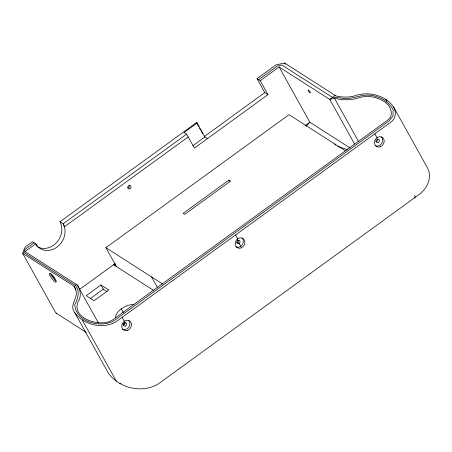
<?xml version="1.0" encoding="UTF-8"?>
<svg xmlns="http://www.w3.org/2000/svg" width="452" height="452" viewBox="0 0 452 452"><rect width="100%" height="100%" fill="white"/><g stroke="black" fill="none" stroke-linecap="round" stroke-linejoin="round"><path stroke-width="0.68" d="M86.27 332.395L55.765 312.863L22.6 253.273L25.142 247.074L32.499 241.73L35.697 243.797L38.081 246.894A17.396 14.843 -57.4 0 0 56.873 247.176A17.396 14.843 -57.4 0 0 64.625 227.616L63.161 223.813L59.98 221.774L196.479 122.633L197.1 123.034L204.863 136.973L192.942 145.629M306.094 126.34L309.835 122.193L279.104 66.981L260.211 80.699L257.024 78.659L275.918 64.941L284.557 63.014L335.977 95.948C341.706 97.276 347.757 97.547 353.515 96.208C367.267 90.925 384.912 94.598 393.585 107.005L427.552 168.031C432.44 177.257 427.383 188.19 419.654 194.1L158.279 383.934C142.244 393.664 119.424 388.37 108.52 373.397L74.552 312.372C69.964 306.309 75.298 300.693 76.32 294.698C76.546 291.704 75.569 288.738 74.021 286.201L22.6 253.273M414.49 197.852L415.292 197.066L414.744 195.32M34.092 242.752L25.08 249.329L23.809 252.431L75.23 285.359L76.416 284.461L77.298 285.026C80.609 289.879 81.631 296.744 78.072 301.75C71.049 318.954 101.508 328.062 112.836 319.733L387.483 120.26C395.037 115.045 390.245 104.621 383.494 101.163C375.736 96.445 365.866 94.948 357.295 98.287C349.876 100.463 341.915 100.056 334.463 98.248L329.74 99.406L279.104 66.981M197.1 123.034L184.049 132.515L186.608 134.154L194.371 148.098L267.968 94.643L260.211 80.699M258.617 79.682L277.511 65.958L281.828 64.998L332.463 97.423C336.796 96.694 341.011 98.626 345.39 98.366C353.424 98.886 360.854 94.564 368.883 95.14C378.719 95.926 388.517 100.734 393.15 109.836L392.969 115.921L389.053 120.972L113.763 320.914C100.135 328.355 75.744 321.965 74.749 304.467C78.106 298.84 80.213 290.709 75.23 285.359M186.608 134.154L63.161 223.813L64.715 226.599M37.612 246.283L37.233 246.56L35.697 243.797L25.007 251.561L76.416 284.461M64.337 226.876L188.162 136.945M267.968 94.643L264.787 92.603L204.242 136.577L207.423 138.617M116.43 266.607L105.898 247.685L289.02 114.684L345.368 150.765M335.192 95.445L329.74 99.406L354.622 144.115M228.927 180.088L183.122 213.355L184.715 214.372L230.52 181.111L228.927 180.088L229.859 181.76M79.529 289.455L115.254 263.51M305.269 125.503L309.835 122.193L350.102 147.979M100.954 284.963L86.213 295.67L94.095 300.716L108.836 290.009L100.954 284.963L103.282 289.144L107.226 291.67M90.242 298.614L103.282 289.144M122.989 324.259L125.255 322.609M114.203 265.177L115.356 264.363M114.237 265.2L115.39 264.386M56.127 313.095L56.619 313.179M119.78 383.392L121.142 383.629M337.667 146.352L347.695 149.708M74.552 312.372C83.422 324.869 102.672 329.632 116.023 321.773L390.669 122.3C395.624 118.882 396.749 112.023 393.585 107.005M237.633 242.408L239.227 243.43L240.775 246.216M105.898 247.685L162.839 284.144M113.542 264.753L153.799 290.534M385.889 99.423L386.912 101.265M374.827 133.803L377.002 137.707M334.463 98.248L358.668 141.736M334.695 143.928L335.373 145.148M284.557 63.014L285.24 64.246M257.024 78.659L264.787 92.603M196.479 122.633L198.84 126.876M199.518 128.091L200.191 129.3M200.863 130.515L202.552 133.549M235.537 234.967L237.712 238.871M237.051 239.526L237.673 240.639M151.567 276.929L157.686 287.918M121.3 308.852L123.475 312.756M122.108 317.349L124.277 321.253M77.298 285.026L98.434 322.999M74.021 286.201L76.072 289.885M82.247 319.954L116.3 381.126M241.995 237.938A5.435 4.639 -57.4 0 1 242.244 244.707A5.435 4.639 -57.4 0 1 235.893 246.826M238.441 240.374A1.814 1.548 -57.4 0 1 236.814 242.741M128.56 320.327A5.435 4.639 -57.4 0 1 128.809 327.09A5.435 4.639 -57.4 0 1 122.458 329.214M377.578 138.809A1.814 1.548 -57.4 0 1 375.68 141.572M59.98 221.774A17.396 14.843 -57.4 0 1 56.992 242.097A17.396 14.843 -57.4 0 1 38.064 247.086M124.854 322.361A1.814 1.548 -57.4 0 1 123.379 325.129M54.98 278.455A1.814 0.395 54 0 1 53.455 276.844A1.814 0.395 54 0 1 53.065 275.5M56.336 281.138A5.435 1.181 54 0 1 50.777 273.539M115.836 317.592A12.068 5.723 -29.1 0 1 121.407 308.772A12.068 5.723 -29.1 0 1 133.928 304.597M129.261 185.071A1.814 1.548 -57.4 0 1 127.786 187.84M381.279 136.775A5.435 4.639 -57.4 0 1 381.533 143.544A5.435 4.639 -57.4 0 1 375.183 145.663M241.176 247.899A5.435 4.639 -57.4 0 0 243.583 238.961A5.435 4.639 -57.4 0 0 235.356 242.3A5.435 4.639 -57.4 0 0 241.176 247.899M238.825 243.651A1.814 1.548 -57.4 0 0 239.628 240.667A1.814 1.548 -57.4 0 0 236.888 241.78A1.814 1.548 -57.4 0 0 238.825 243.651M127.746 330.288A5.435 4.639 -57.4 0 0 130.153 321.344A5.435 4.639 -57.4 0 0 121.927 324.689A5.435 4.639 -57.4 0 0 127.746 330.288M378.115 142.487A1.814 1.548 -57.4 0 0 378.917 139.504A1.814 1.548 -57.4 0 0 376.177 140.617A1.814 1.548 -57.4 0 0 378.115 142.487M308.287 90.575A1.814 0.395 54 0 0 310.213 92.909A1.814 0.395 54 0 0 309.27 90.801A1.814 0.395 54 0 0 308.287 90.575M125.396 326.033A1.814 1.548 -57.4 0 0 126.198 323.056A1.814 1.548 -57.4 0 0 123.452 324.169A1.814 1.548 -57.4 0 0 125.396 326.033M49.901 275.262A5.435 1.181 54 0 0 55.681 282.257A5.435 1.181 54 0 0 52.856 275.946A5.435 1.181 54 0 0 49.901 275.262M380.465 146.736A5.435 4.639 -57.4 0 0 382.872 137.798A5.435 4.639 -57.4 0 0 374.646 141.137A5.435 4.639 -57.4 0 0 380.465 146.736M129.797 188.744A1.814 1.548 -57.4 0 0 130.605 185.766A1.814 1.548 -57.4 0 0 127.859 186.879A1.814 1.548 -57.4 0 0 129.797 188.744"/></g></svg>
